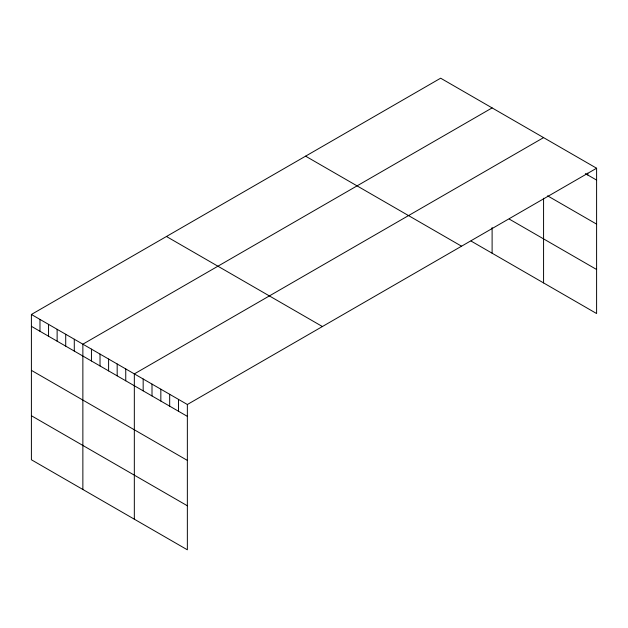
<?xml version="1.0" encoding="UTF-8"?>
<svg xmlns="http://www.w3.org/2000/svg" width="628" height="628" viewBox="0 0 628 628"><rect width="100%" height="100%" fill="white"/><g stroke="black" fill="none" stroke-linecap="round" stroke-linejoin="round"><path stroke-width="0.94" d="M31.4 314.463L187.356 404.503L187.356 549.806L31.4 459.767L31.4 314.463L440.644 78.194L596.6 168.233L596.6 313.537L471.055 241.05M492.109 107.906L82.865 344.175L82.865 489.487M543.573 137.618L134.329 373.896L134.329 519.199M187.356 404.503L596.6 168.233M585.351 173.595L596.6 180.087M547.592 195.834L596.6 224.125M509.269 219.078L596.6 269.498M305.593 156.16L461.549 246.2M166.451 236.497L322.407 326.536M31.4 326.325L187.356 416.364M31.4 370.363L187.356 460.403M31.4 415.736L187.356 505.775M587.761 173.163L587.761 174.984M543.573 198.236L543.573 282.922M492.109 227.517L492.109 253.21M178.517 399.4L178.517 411.262M169.678 394.298L169.678 406.159M160.839 389.195L160.839 401.056M152.007 384.101L152.007 395.954M143.168 378.998L143.168 390.851M125.749 368.942L125.749 380.796M117.177 363.989L117.177 375.842M108.597 359.035L108.597 370.897M100.017 354.082L100.017 365.943M91.445 349.129L91.445 360.99M74.285 339.23L74.285 351.083M65.712 334.277L65.712 346.13M57.132 329.323L57.132 341.177M48.552 324.37L48.552 336.231M39.98 319.416L39.98 331.278"/></g></svg>
